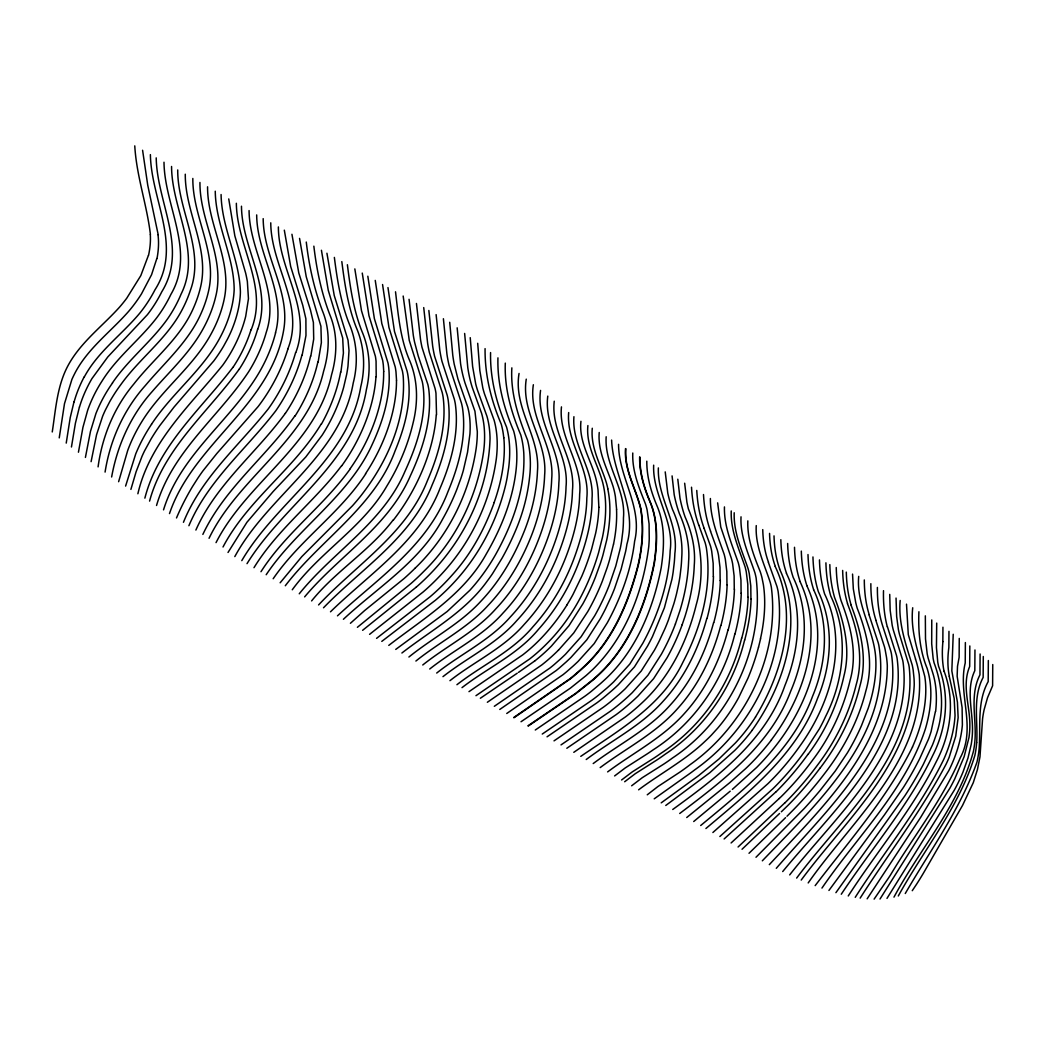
<?xml version="1.0" encoding="UTF-8"?>
<svg xmlns="http://www.w3.org/2000/svg" width="1045" height="1045" viewBox="0 0 1045 1045"><rect width="100%" height="100%" fill="white"/><g stroke="black" fill="none" stroke-linecap="round" stroke-linejoin="round"><path stroke-width="1.5" d="M611.612 440.076C612.932 475.632 637.554 507.165 626.922 544.184A121.129 69.937 -60 0 1 625.615 551.486L621.122 569.185L614.63 588.348A132.911 76.742 -60 0 1 610.998 597.152L605.342 609.17A159.153 91.895 -60 0 1 600.248 618.797L586.833 639.788L571.014 657.383A187.721 108.38 -60 0 1 565.985 662.125L559.82 667.546A143.779 83.012 -60 0 1 556.044 670.668L499.771 709.45M632.774 453.021C632.029 470.825 638.939 487.506 645.379 503.69A110.535 63.81 -60 0 1 647.129 509.999L649.089 523.898L649.245 538.854A168.31 97.172 -60 0 1 648.749 546.653C643.054 591.588 625.511 637.385 592.75 669.505A229.626 132.571 -60 0 1 585.905 675.71L570.452 688.106L521.024 721.742M852.55 574.097L853.321 588.897L855.724 602.521A208.856 120.58 -60 0 0 857.24 608.294C867.468 634.485 874.064 663.026 865.874 690.849C858.389 721.011 843.459 749.056 824.57 773.613A248.619 143.544 -60 0 1 792.75 810.45L787.003 816.236M896.048 598.067L896.649 616.537L898.386 629.521A123.127 71.086 -60 0 0 899.575 634.628L908.706 664.398A112.507 64.96 -60 0 1 909.202 667.167C918.372 752.792 842.662 816.171 796.656 878.074M858.703 576.383C856.012 605.591 874.547 630.697 875.788 659.238A112.364 64.868 -60 0 1 868.199 708.288L861.602 725.321A136.137 78.597 -60 0 1 847.299 753.001L835.203 771.106L820.142 790.386A319.783 184.625 -60 0 1 804.428 808.307L755.992 857.266M606.178 436.758C604.219 465.338 626.046 489.086 623.46 517.863A143.217 82.686 -60 0 1 622.807 531.5L621.631 540.957A122.696 70.838 -60 0 1 620.312 548.246L615.792 565.972L609.248 585.174A137.13 79.172 -60 0 1 602.847 600.026L599.908 606.035A149.722 86.435 -60 0 1 594.749 615.688L581.085 636.81L565.528 654.209A175.769 101.483 -60 0 1 560.538 658.938L554.372 664.398A138.044 79.707 -60 0 1 549.931 668.042L494.324 706.302M889.726 594.396L890.17 610.28L892.169 625.145A132.519 76.507 -60 0 0 893.357 630.161L902.593 659.865A121.756 70.289 -60 0 1 903.128 662.608C913.735 749.16 837.411 813.663 789.68 874.9M912.716 607.759C910.064 631.729 918.934 653.909 924.786 676.481A100.372 57.945 -60 0 1 925.387 681.17A106.499 61.485 -60 0 1 912.455 747.005M918.908 611.756C918.15 630.853 919.718 650.29 927.046 668.121C933.263 687.767 931.239 709.085 925.478 728.587C905.675 789.837 857.449 836.078 821.958 888.08M925.334 615.845L925.504 638.9L927.163 653.687A105.754 61.054 -60 0 0 928.182 658.219L933.067 673.947A114.636 66.188 -60 0 1 935.641 711.41M931.761 619.946L931.696 643.824L933.133 658.389A105.454 60.884 -60 0 0 934.086 662.87C943.034 686.578 944.471 712.99 935.406 736.986A86.121 49.716 -60 0 1 932.401 745.111L923.205 764.574A222.467 128.444 -60 0 1 904.813 795.872L835.909 892.665M936.712 623.094L936.451 647.613L937.744 661.994A106.067 61.237 -60 0 0 938.632 666.449C950.114 695.487 946.705 728.143 932.61 755.744C908.575 805.826 871.817 848.187 841.277 894.22M942.838 641.591L942.943 627.209M948.964 631.35L948.86 647.404A96.571 55.751 -60 0 0 949.33 676.363M953.223 634.276L951.838 670.903L957.442 702.201L958.134 717.667L955.718 736.176L949.2 757.181A75.893 43.812 -60 0 1 946.169 764.026C921.363 811.077 888.746 853.373 860.166 898.099M959.258 638.417L959.127 657.331L957.507 666.253L957.142 676.233L962.105 707.583L962.38 724.89A82.411 47.574 -60 0 1 961.583 731.644L961.152 734.243A88.498 51.087 -60 0 1 948.847 770.531L920.789 817.177L867.141 898.831M965.371 642.557L965.227 662.974C957.612 694.246 976.644 727.398 960.198 757.938C942.629 799.987 913.735 835.935 890.536 874.9A190.308 109.869 -60 0 1 888.041 878.688L874.116 899.131M969.825 645.954L969.682 666.488C961.609 685.598 970.06 705.767 969.851 725.413A78.806 45.497 -60 0 1 968.976 737.522L964.156 756.632L954.777 778.838A146.757 84.736 -60 0 1 949.827 788.283L880.008 899.027M974.959 649.977L974.815 670.642C965.541 690.17 973.143 711.54 972.464 731.97A82.385 47.561 -60 0 1 971.236 744.275L967.983 758.03L962.994 772.059A104.461 60.31 -60 0 1 954.189 790.36L886.983 898.4M980.106 654L979.962 674.809C969.695 694.807 976.2 717.275 975.076 738.528A81.706 47.169 -60 0 1 973.509 751.015C959.127 805.238 920.122 848.435 893.971 897.132M983.293 656.495L983.149 677.395C972.372 697.707 978.081 720.828 976.696 742.603M988.335 660.518L988.191 681.562C976.644 702.462 980.942 726.602 979.074 749.278A77.016 44.465 -60 0 1 976.957 762.092C960.355 809.248 930.181 850.447 905.27 893.514M992.75 664.542L992.606 685.768L987.538 697.694L984.129 709.699A79.655 45.98 -60 0 0 982.574 718.842L979.975 756.841L977.428 769.603L973.274 782.679L962.536 805.421L926.144 868.434A188.413 108.784 -60 0 1 916.517 884.318L912.259 890.693M598.85 507.243L598.04 490.053A137.417 79.342 -60 0 0 595.833 478.336C590.83 459.304 578.669 441.774 580.942 421.305M599.229 432.499C597.544 451.806 607.498 468.878 613.154 486.643A125.361 72.379 -60 0 1 615.414 496.845L616.602 509.346M592.28 428.254C590.425 447.639 600.757 464.685 606.309 482.542A130.455 75.318 -60 0 1 607.863 488.825M587.891 425.563C585.788 445.941 597.57 463.51 602.678 482.45A133.198 76.899 -60 0 1 605.656 506.943L605.604 511.397A127.294 73.49 -60 0 1 602.442 537.365L598.602 552.583A163.608 94.455 -60 0 1 594.226 566.168C584.037 594.788 568.558 621.879 547.018 643.485A133.812 77.252 -60 0 1 529.554 659.042L475.958 695.696M713.304 576.526L713.173 563.333L711.684 551.107A103.677 59.865 -60 0 0 710.482 545.973L704.134 528.391M720.149 580.641L720.005 567.448L718.516 555.222A104.369 60.257 -60 0 0 717.314 550.088L710.509 531.252M726.967 584.756L726.824 571.563L725.334 559.336A105.153 60.701 -60 0 0 724.133 554.216C717.784 536.15 710.195 518.059 710.391 498.517M734.269 589.145L734.126 575.965L732.623 563.738A105.885 61.132 -60 0 0 731.422 558.605L720.75 526.954L717.641 502.854M741.101 593.26L740.957 580.079L739.455 567.853A106.708 61.603 -60 0 0 738.253 562.719C732.022 544.589 723.885 526.562 724.446 506.916M747.933 597.374L747.789 584.194L746.274 571.968A107.648 62.151 -60 0 0 745.072 566.834C738.906 548.664 730.494 530.664 731.239 510.966M750.937 599.177L750.793 585.997L749.278 573.783A108.236 62.491 -60 0 0 748.076 568.65C741.924 550.467 733.407 532.467 734.217 512.755M573.927 416.707C571.55 445.64 594.396 469.505 592.032 498.7C592.202 519.012 587.185 538.985 580.432 558.017C571.119 584.286 556.933 608.869 538.253 629.612C517.51 654.653 487.218 668.042 462.008 687.636M568.676 412.566C566.024 442.688 590.033 467.611 586.82 498.06C586.545 517.615 581.725 536.83 575.22 555.169C565.894 581.451 551.669 606.035 532.95 626.752C512.194 651.662 482.058 665.129 456.926 684.71M376.2 376.683L376.069 361.322A88.107 50.865 -60 0 0 375.377 356.28L361.492 310.718L354.83 268.905M561.465 406.884C558.239 437.672 582.862 463.131 579.648 494.141C579.283 514.192 574.319 533.89 567.526 552.648C557.899 579.1 543.282 603.788 524.146 624.479C503.546 648.305 474.325 661.498 449.951 680.674M554.255 401.202C550.493 432.669 575.677 458.65 572.477 490.236C572.033 510.287 567.148 530.011 560.29 548.769C550.61 575.181 536.046 599.882 516.87 620.521C496.257 644.19 467.246 657.488 442.975 676.651M436.536 414.878L435.974 393.22A90.04 51.976 -60 0 0 435.034 388.374L421.997 347.28A214.97 124.12 -60 0 1 420.508 339.416L416.446 303.468M547.776 396.094C543.557 428.163 569.198 454.64 566.037 486.722C565.515 506.773 560.695 526.536 553.785 545.294C544.066 571.667 529.554 596.368 510.339 616.968C489.726 640.494 460.884 653.883 436.705 673.045M519.052 373.457C513.186 408.099 540.356 436.836 537.47 471.125C536.673 491.281 532.049 511.214 524.747 529.985C514.453 556.097 500.176 580.915 480.778 601.345C460.113 623.917 432.473 637.959 408.909 657.018M540.565 390.412C535.889 423.134 561.988 450.16 558.866 482.803C558.265 502.867 553.523 522.657 546.548 541.414C536.764 567.748 522.33 592.463 503.063 612.997C482.45 636.379 453.804 649.872 429.73 669.009M526.262 379.139C520.763 413.141 547.619 441.303 544.641 475.031C543.883 495.121 539.272 514.989 532.166 533.76C522.082 559.989 507.609 584.743 488.263 605.238C467.624 628.097 439.631 641.943 415.897 661.041M533.355 384.73C528.234 418.091 554.751 445.692 551.695 478.884C551.015 498.961 546.339 518.777 539.311 537.535C529.449 563.856 514.963 588.583 495.63 609.078C475.005 632.212 446.659 645.875 422.755 664.986M935.406 711.501L931.147 731.356A79.159 45.706 -60 0 1 928.417 739.351L919.77 758.5A198.354 114.519 -60 0 1 903.324 787.564L884.566 814.695L828.933 890.444M52.25 431.951C55.372 411.874 56.717 391.039 64.855 372.164C76.376 345.425 100.764 328.078 119.666 307.008A98.452 56.848 -60 0 0 126.693 298.295L140.801 275.632L148.416 255.372M59.238 437.881L64.49 403.67L71.883 379.492A52.89 30.54 -60 0 1 74.064 374.855C86.63 349.265 110.339 332.258 128.731 311.266A89.243 51.518 -60 0 0 141.454 293.932L151.551 274.73L156.815 258.572M66.227 443.093L70.237 417.569L73.999 401.868M71.452 446.999L75.41 423.225L79.42 407.001M98.086 466.88C102.162 436.588 114.153 407.393 133.891 383.946C153.746 358.539 180.628 337.992 193.599 307.7A75.985 43.877 -60 0 0 200.327 288.002C210.228 249.154 184.978 212.945 185.278 174.202M78.44 452.211L82.947 427.314L87.649 410.332A80.635 46.555 -60 0 1 102.227 380.772C117.223 356.698 140.343 339.416 157.338 316.962A78.231 45.17 -60 0 0 162.85 308.941A79.969 46.176 -60 0 0 170.91 294.377C195.964 251.492 164.431 206.505 164 162.223M85.416 457.423L90.471 431.402L95.892 413.65A84.527 48.801 -60 0 1 112.52 382.979M91.098 461.655L96.571 434.707L102.593 416.341A72.262 41.722 -60 0 1 105.454 409.888L109.843 401.463A97.25 56.143 -60 0 1 120.776 384.691C139.39 358.631 166.416 339.259 181.621 310.692A76.35 44.073 -60 0 0 190.281 290.641C205.486 249.99 177.48 210.75 177.715 169.943M105.075 472.092C110.078 440.128 123.754 409.679 145.373 385.514C164.875 362.288 188.701 341.637 201.11 313.317A77.016 44.465 -60 0 0 208.53 291.202C217.556 252.603 192.502 216.942 192.829 178.46M340.905 372.072L343.413 353.066L342.695 338.044L328.261 290.314L321.429 250.277M111.632 476.99C117.301 445.575 130.73 415.44 152.152 391.601C169.799 371.184 190.164 352.609 203.187 328.639A77.108 44.517 -60 0 0 206.91 321.377A79.538 45.915 -60 0 0 215.623 296.898C225.668 257.697 199.582 221.527 199.948 182.47M613.519 544.118L609.718 559.297A174.724 100.882 -60 0 1 607.263 567.344L602.364 581.085A138.88 80.178 -60 0 1 587.708 611.704L573.731 632.983L558.5 650.134M310.835 356.058L313.709 339.024L313.395 322.539L310.483 310.078L298.779 272.928L291.934 234.276M760.577 638.782L758.539 647.142M275.475 332.846C286.591 291.986 256.887 255.463 256.678 214.917M318.137 362.001L321.364 342.616L320.919 326.249L306.237 276.729L299.549 238.391M118.621 481.706L127.712 450.46A92.273 53.282 -60 0 1 141.689 421.88C161.426 389.537 193.599 366.743 211.534 333.146A76.546 44.19 -60 0 0 216.001 324.133A79.838 46.098 -60 0 0 224.544 297.394C231.742 259.317 207.354 224.727 207.563 186.807M125.596 486.082L135.732 453.883A98.269 56.743 -60 0 1 151.538 424.296M302.136 355.182L305.976 335.471L305.885 318.829L302.75 305.271L290.667 266.462L284.318 230.161M130.899 489.4L136.098 471.791L142.002 456.365A84.501 48.788 -60 0 1 144.615 450.774L150.989 439.096A124.564 71.922 -60 0 1 159.715 425.707L174.071 407.041L213.794 360.93A98.57 56.913 -60 0 0 223.539 346.287L227.327 339.39A75.24 43.433 -60 0 0 232.173 328.901L233.192 326.275A79.76 46.045 -60 0 0 240.063 297.851A75.828 43.772 -60 0 0 240.402 291.882C239.488 258.494 221.644 228.228 221.083 194.54M720.75 625.485C712.742 656.038 698.648 685.442 677.291 708.941C655.633 733.446 626.007 748.285 600.183 767.592M728.012 629.9C720.044 660.44 705.897 689.778 684.606 713.278C662.935 737.718 633.44 752.674 607.628 771.902M734.818 634.028C723.427 681.209 694.193 723.506 653.243 749.787A212.161 122.487 -60 0 1 646.764 754.163L625.263 767.905L614.617 775.939M741.623 638.155C730.324 684.828 701.626 726.758 661.302 753.053A195.258 112.729 -60 0 1 653.739 758.239L632.238 771.915L621.592 779.975M744.615 639.971C733.381 686.134 705.244 727.79 665.443 754.033A192.319 111.031 -60 0 1 656.809 760.029L635.308 773.679L624.662 781.751M706.799 618.483C698.674 648.618 684.606 677.617 663.51 700.829C641.826 725.413 612.07 740.147 586.219 759.519M713.604 622.611C705.545 652.733 691.49 681.706 670.407 704.879C648.736 729.436 619.045 744.21 593.207 763.555M295.813 352.557C312.259 309.242 278.401 269.91 278.375 226.935M257.762 329.188C272.784 286.957 241.748 248.214 241.473 206.218M287.728 349.187C305.271 305.728 270.929 265.966 270.76 222.82M137.875 493.776C149.814 441.708 190.504 404.99 222.755 365.162A87.048 50.251 -60 0 0 245.732 316.204L248.462 298.7L247.365 281.575A198.472 114.584 -60 0 0 245.627 273.032L234.838 235.843L228.75 198.929M251.192 329.711C268.787 286.565 236.758 246.32 236.353 203.279M144.863 498.151C158.409 445.353 201.162 409.078 232.891 367.383M149.566 501.104C163.987 447.848 208.282 412.226 239.266 369.107M682.202 624.636L684.958 616.498A155.326 89.674 -60 0 0 694.272 565.123C695.656 548.507 691.764 532.127 685.115 517.001A219.424 126.693 -60 0 1 679.981 498.073L677.8 479.224M156.541 505.48C172.138 451.492 218.81 416.864 248.697 371.68A91.62 52.89 -60 0 0 266.266 332.297C280.308 290.353 249.337 252.237 249.076 210.567M494.22 502.488C484.58 529.162 470.877 554.634 451.623 575.651A155.156 89.583 -60 0 1 430.109 596.76L376.566 638.364M675.41 623.969L680.008 610.398A154.869 89.413 -60 0 0 688.603 561.674C689.857 545.072 686.108 528.692 679.394 513.591A215.27 124.29 -60 0 1 674.195 494.716L672.079 475.893M163.529 509.855C180.302 455.215 229.534 421.618 258.128 374.254A94.363 54.484 -60 0 0 275.593 332.819M169.499 513.591C193.077 443.603 270.564 405.669 283.587 330.586C290.732 291.686 263.366 257.344 263.183 218.64M183.45 522.304C201.489 477.474 238.952 445.745 268.33 408.817A110.065 63.549 -60 0 0 295.604 352.583M188.897 525.713C207.942 480.517 246.62 448.88 275.789 410.789A108.811 62.818 -60 0 0 301.9 355.222M912.507 747.018C887.309 797.805 849.324 840.82 815.165 885.624M195.885 530.063C216.08 484.357 256.469 452.942 285.337 413.337M228.019 552.478L246.92 522.291L272.941 491.777A305.284 176.265 -60 0 1 279.133 485.18L305.832 456.926L322.134 435.203A105.571 60.95 -60 0 0 343.7 387.12L346.653 374.437A132.467 76.481 -60 0 0 347.985 366.181L349.017 350.532L348.024 340.147L334.243 295.526L326.928 253.23M202.861 534.413C224.492 488.315 266.161 456.887 294.886 415.871M209.052 538.279C238.626 476.834 307.752 440.376 323.571 371.393C329.436 351.734 330.39 330.285 322.526 311.07C314.101 288.864 309.006 265.613 306.276 242.048M216.028 542.629C247.051 481.614 316.661 444.804 331.539 374.841C337.195 355.235 337.783 333.93 329.893 314.872C321.403 292.809 316.596 269.61 313.853 246.163M234.811 556.606C268.238 494.925 340.396 456.338 353.21 383.071C358.304 363.333 357.168 342.342 349.134 323.571C340.801 302.41 337.195 279.877 334.361 257.41M84.279 376.997C97.851 351.616 121.912 334.674 139.991 312.899A78.597 45.379 -60 0 0 146.104 304.657A81.079 46.803 -60 0 0 154.974 289.805C182.744 246.489 151.12 199.908 150.389 154.621M223.016 546.992C247.783 499.706 293.998 469.14 321.298 423.839M241.787 560.642C277.082 500.111 348.455 460.349 360.76 386.781C365.632 367.069 364.326 346.169 356.28 327.503C347.985 306.433 344.667 283.94 341.82 261.603M247.012 563.66C283.744 504.003 354.412 463.379 366.403 389.55C371.014 370.23 369.825 349.748 361.988 331.461C353.537 310.143 350.206 287.349 347.384 264.725M755.483 717.04C782.235 672.98 798.707 615.414 775.168 566.455M253.987 567.683C277.643 529.083 314.623 501.574 341.637 465.665M855.241 897.341C884.462 851.427 919.443 808.908 943.517 759.859A89.491 51.675 -60 0 0 954.725 719.469A84.71 48.906 -60 0 0 955.039 715.368L954.176 698.4L949.265 676.415M260.976 571.706C285.612 533.015 323.885 505.845 350.388 468.643M365.685 473.881C340.03 513.252 299.654 540.043 273.176 578.747M848.253 895.957C877.225 851.009 912.363 809.784 936.268 761.7C950.859 733.93 955.313 700.999 944.131 671.321M898.295 895.983C924.015 849.337 959.519 806.792 974.907 755.208A79.041 45.64 -60 0 0 976.67 742.616M151.512 424.27C172.164 392.763 203.749 369.564 221.031 335.693A74.861 43.224 -60 0 0 225.197 326.837L226.295 324.198A79.42 45.862 -60 0 0 233.727 295.408A74.822 43.198 -60 0 0 234.171 289.361C233.884 255.672 215.662 225.132 215.257 191.209M266.188 574.724C297.381 528.012 348.638 496.584 372.229 444.399C383.215 420.678 391.235 394.487 388.766 368.075A93.527 54 -60 0 0 388.009 363.072L374.371 318.607L367.827 276.22M112.442 382.901C128.248 359.611 150.924 342.12 167.265 319.287A74.691 43.119 -60 0 0 172.36 311.423A77.813 44.922 -60 0 0 181.072 294.154C202.025 251.963 171.667 209.418 171.563 166.482M292.273 589.772C319.861 551.786 363.007 527.477 386.741 486.238C398.811 466.606 407.929 445.065 413.167 422.611C418.353 401.646 417.895 379.061 409.052 359.153C400.183 337.783 398.236 314.545 395.519 291.803M808.007 754.438C825.498 731.239 837.776 704.16 843.981 675.801C850.8 649.219 844.216 622.337 834.576 597.466A175.508 101.326 -60 0 1 829.834 564.6M280.151 582.783L301.809 556.619L352.544 505.702A159.911 92.326 -60 0 0 360.251 496.597C386.924 462.713 406.427 419.776 403.174 375.86A95.526 55.15 -60 0 0 402.377 370.897L388.962 327.516L382.561 284.527M285.298 585.749C320.332 539.795 374.254 507.334 395.023 451.048C405.016 426.817 412.344 400.091 407.668 373.783A106.838 61.681 -60 0 0 407.014 370.91L394.487 331.5L387.969 287.584M752.282 730.076C784.286 684.775 804.663 622.206 779.609 569.159M299.249 593.795C332.911 551.891 382.992 522.813 404.846 471.648C417.282 444.582 427.287 414.538 422.807 384.403A96.44 55.672 -60 0 0 422.232 381.503L409.248 340.383L403.174 296.035M771.367 739.873C804.493 695.931 824.805 634.106 800.026 581.569M820.077 768.153C838.586 743.883 852.681 715.995 859.839 686.265C867.768 658.82 860.949 630.853 850.996 605.055M808.19 882.934C852.002 820.038 925.347 758.983 919.247 674.678A146 84.292 -60 0 0 915.485 659.108M304.631 596.891C338.946 555.849 388.544 526.628 410.411 475.71C422.82 448.893 432.369 419.215 428.777 389.328A91.882 53.047 -60 0 0 427.849 384.469L418.248 356.045L414.604 342.251A218.836 126.34 -60 0 1 413.324 335.484L409.052 299.301M801.215 880.06C845 820.638 910.6 763.869 914.231 684.802A124.146 71.674 -60 0 0 914.022 678.257L913.173 670.132A114.48 66.096 -60 0 0 912.246 665.129C905.728 644.099 898.164 622.99 900.176 600.47M311.606 600.914C335.693 571.014 369.643 550.833 392.998 520.188M782.705 871.556C832.029 811.194 908.667 745.111 897.054 658.063A130.664 75.436 -60 0 0 896.466 655.346L887.427 626.739M318.581 604.937C355.966 564.953 406.361 534.021 427.3 480.948C438.56 454.732 446.842 425.903 443.119 397.139A91.438 52.786 -60 0 0 442.153 392.319L429.338 352.322A212.618 122.748 -60 0 1 427.64 343.374L423.721 307.583M776.291 868.317C827.157 809.052 903.964 741.245 891.45 653.896A138.201 79.786 -60 0 0 890.836 651.192L882.607 625.72A163.895 94.625 -60 0 1 877.395 587.434M323.506 607.785C361.335 568.598 411.416 537.783 432.173 484.893C443.694 458.35 452.041 429.064 448.161 399.921A92.3 53.282 -60 0 0 447.169 395.115L434.589 356.214A212.004 122.409 -60 0 1 432.669 346.169L428.855 310.496M769.316 864.646C820.586 809.091 887.1 747.488 887.309 665.626A127.346 73.516 -60 0 0 886.513 657.305L885.115 649.494A141.153 81.497 -60 0 0 884.475 646.816L875.854 620.351M330.481 611.808C369.669 573.522 419.463 541.754 440.01 488.407C451.309 461.955 459.356 432.787 455.306 403.84A93.567 54.026 -60 0 0 454.288 399.059L441.944 361.256A210.502 121.534 -60 0 1 439.788 350.127L436.118 314.61M762.327 860.819C816.824 803.984 893.958 733.237 878.793 645.092A146.927 84.828 -60 0 0 878.113 642.427L869.113 614.982M337.47 615.832C377.95 578.421 427.549 545.764 447.861 491.921C458.886 465.561 466.762 436.497 462.465 407.772A96.179 55.529 -60 0 0 461.407 403.004L449.036 365.214A207.864 120.018 -60 0 1 446.92 354.085L443.393 318.725M414.996 568.297C448.122 536.477 469.741 493.122 476.259 447.743A115.42 66.645 -60 0 0 477.317 431.69L474.939 411.221L465.103 383.241A206.688 119.339 -60 0 1 460.571 363.621L457.161 327.816M785.566 817.66L749.017 853.282M784.939 802.756L738.083 846.986M343.4 619.28C377.65 587.329 420.038 561.661 442.662 519.065A139.364 80.465 -60 0 0 456.848 489.4L460.845 478.505A122.422 70.681 -60 0 0 463.34 470.42L467.546 452.211L469.923 433.975A104.278 60.205 -60 0 0 469.61 417.059L469.244 414.356A98.687 56.979 -60 0 0 467.729 407.054L457.984 379.126L454.222 364.183A201.228 116.178 -60 0 1 452.759 355.156L449.716 322.291M775.612 792.136L724.12 838.965M779.243 798.471L731.095 842.962M781.333 811.795L787.512 805.813A218.562 126.184 -60 0 0 820.051 768.114M779.57 813.48L742.041 849.258M350.415 623.29L364.614 610.567L403.945 578.643A189.876 109.62 -60 0 0 414.996 568.297M357.39 627.313L410.92 583.567A178.251 102.919 -60 0 0 424.113 571.079C456.417 539.272 477.186 496.284 483.626 451.544A111.306 64.267 -60 0 0 484.553 439.997A113.539 65.548 -60 0 0 483.639 422.885A110.731 63.928 -60 0 0 481.588 413.311L472.196 387.212A191.065 110.313 -60 0 1 467.768 367.526L464.633 333.446M362.615 630.318L416.145 587.225M719.861 836.522L772.699 788.936A182.444 105.336 -60 0 0 804.846 751.277L819.345 728.887A102.305 59.069 -60 0 0 825.55 716.57C844.491 679.276 848.814 634.433 830.749 595.963A176.644 101.979 -60 0 1 825.916 562.824M369.59 634.341L423.12 591.992A162.524 93.841 -60 0 0 443.002 572.555C471.765 541.101 490.693 500.503 496.388 458.259A114.467 66.096 -60 0 0 497.185 446.777A118.111 68.186 -60 0 0 495.461 425.811A116.818 67.442 -60 0 0 494.102 420.168L484.58 394.148A150.807 87.062 -60 0 1 482.79 387.852L479.838 370.583L477.696 343.296M712.886 832.512L767.918 783.685A169.695 97.982 -60 0 0 799.791 746.195C830.775 703.154 848.749 644.242 824.583 593.86A177.088 102.24 -60 0 1 819.463 559.911M705.911 828.515C749.592 791.679 797.178 753.928 817.517 698.426C831.807 664.672 834.302 625.419 818.405 591.77A175.704 101.443 -60 0 1 812.958 556.946M700.686 825.524C744.484 789.119 792.254 751.799 812.514 696.401C826.634 662.661 829.625 623.356 813.598 589.693M693.71 821.527L730.181 791.183M686.735 817.517L729.697 782.731L745.49 768.754A161.714 93.371 -60 0 0 771.445 739.964M679.72 813.493C723.61 780.223 770.544 744.928 790.634 691.372C805.982 655.555 810.502 613.376 793.207 577.415A159.415 92.038 -60 0 1 787.656 543.478M672.745 809.483C717.954 776.657 765.789 740.5 784.913 685.52C799.373 650.016 803.514 608.621 786.402 573.287M661.211 802.847L693.357 779.452A221.658 127.973 -60 0 0 698.765 775.521L718.934 759.01L735.406 742.956A115.159 66.488 -60 0 0 755.522 717.079M665.769 805.473L709.816 772.699L734.609 750.571A128.849 74.391 -60 0 0 752.322 730.115M381.791 641.382L435.321 600.326A150.493 86.892 -60 0 0 458.089 577.95C481.34 551.381 497.603 518.777 505.754 484.462A147.097 84.932 -60 0 0 507.256 477.042L508.719 467.442A123.075 71.06 -60 0 0 508.601 436.653A119.587 69.048 -60 0 0 506.564 427.065C496.558 403.409 490 378.525 490.575 352.57M654.235 798.824L686.382 775.952A201.959 116.609 -60 0 0 695.029 769.643C750.702 730.141 787.277 660.074 778.094 591.313A115.655 66.775 -60 0 0 776.984 586.558L768.362 562.328M647.26 794.801L657.893 786.558L679.407 772.438A190.634 110.065 -60 0 0 690.209 764.587C745.438 725.295 780.066 655.058 771.328 587.159A113.618 65.6 -60 0 0 770.23 582.405C764.248 563.843 755.065 545.699 756.253 525.596M631.637 785.788L642.283 777.689L663.784 764.078A178.186 102.867 -60 0 0 672.431 758.043C730.416 719.6 764.431 646.92 756.11 577.898A109.594 63.275 -60 0 0 754.908 572.764C748.821 554.529 740.017 536.581 741.023 516.818M388.766 645.392C424.048 618.222 464.15 594.187 486.343 553.876C501.482 527.829 513.03 499.131 516.178 468.97A119.757 69.14 -60 0 0 516.844 457.566A123.65 71.387 -60 0 0 513.67 431.01C503.847 407.785 497.185 383.371 497.942 357.847M732.349 789.393L756.645 767.461A169.59 97.916 -60 0 0 769.381 753.615C807.759 708.928 833.335 642.492 806.818 585.696M638.613 789.811C660.571 773.378 685.128 760.368 705.114 741.245A97.015 56.012 -60 0 0 711.436 735.066L717.615 728.26A106.877 61.707 -60 0 0 738.697 697.524L747.972 678.153A154.516 89.217 -60 0 0 758.513 647.142M395.741 649.415L447.116 611.56L469.728 590.412A119.509 68.996 -60 0 0 495.63 554.555C512.834 523.623 525.557 488.668 523.767 452.798A126.732 73.163 -60 0 0 520.789 434.968C511.162 412.135 504.304 388.231 505.297 363.111M401.907 653.007C431.167 630.226 465.129 611.991 487.153 581.164A104.683 60.44 -60 0 0 492.482 573.731L502.044 558.187A160.799 92.835 -60 0 0 515.25 531.304C523.297 512.755 528.352 492.887 530.024 472.732A118.176 68.225 -60 0 0 530.364 462.739L530.259 459.121A125.531 72.471 -60 0 0 527.542 440.089C518.398 416.981 510.339 393.22 511.854 367.853M580.772 756.358C618.967 730.233 662.269 705.793 683.012 662.047C701.104 627.313 712.324 587.172 706.368 547.88A104.278 60.205 -60 0 0 705.153 542.76L698.818 525.178M534.635 661.041L518.503 672.379M573.796 752.322L625.38 716.961A168.807 97.459 -60 0 0 643.08 701.861C670.394 676.167 687.349 641.003 696.192 604.924C705.362 572.804 701.051 539.338 688.394 508.928A245.353 141.65 -60 0 1 686.892 502.122L684.658 483.221M566.821 748.272L616.263 714.558A170.466 98.413 -60 0 0 638.038 696.022L653.595 678.675L667.141 657.618A134.949 77.918 -60 0 0 682.215 624.636M561.008 744.902L610.437 711.188A172.007 99.314 -60 0 0 632.238 692.678L647.952 675.214L661.367 654.235A144.04 83.156 -60 0 0 666.396 644.647A134.609 77.722 -60 0 0 675.423 623.969M468.983 691.659L522.578 654.993A126.615 73.098 -60 0 0 566.939 605.042M554.02 740.866L603.461 707.165A162.811 93.998 -60 0 0 610.084 702.083L618.927 694.585A185.827 107.282 -60 0 0 625.302 688.694L641.186 671.073L654.444 650.173A152.139 87.845 -60 0 0 659.434 640.598L664.96 628.646A130.063 75.083 -60 0 0 668.46 619.92L673.881 603.631A163.36 94.311 -60 0 0 676.637 593.377L678.296 585.892A140.827 81.301 -60 0 0 680.008 576.187L681.118 566.769A166.926 96.375 -60 0 0 681.719 557.586C682.999 540.996 679.289 524.577 672.523 509.49A213.885 123.48 -60 0 1 667.781 493.188L665.221 471.896M547.044 736.816L596.486 703.128A158.435 91.477 -60 0 0 603.096 698.073L611.939 690.588A195.533 112.899 -60 0 0 618.353 684.697L634.419 666.919L647.521 646.097A161.074 93.005 -60 0 0 652.485 636.536L664.411 607.733L671.922 579.335A134.714 77.774 -60 0 0 673.15 572.085L674.26 562.68A168.219 97.12 -60 0 0 674.861 553.497C678.95 523.245 657.135 497.851 658.363 467.912M480.36 698.243L517.236 673.215M487.349 702.266L541.61 665.077A144.719 83.548 -60 0 0 558.487 650.108M542.264 734.047L591.705 700.372A155.731 89.909 -60 0 0 598.315 695.33L607.158 687.858A202.599 116.975 -60 0 0 613.598 681.954L629.782 664.084L642.779 643.315A168.14 97.08 -60 0 0 647.73 633.766C660.375 607.876 669.009 579.596 670.158 550.689C674.338 520.436 652.354 495.108 653.661 465.169M535.288 730.011L584.73 696.336A151.786 87.636 -60 0 0 591.339 691.32L600.183 683.861A214.264 123.702 -60 0 0 606.649 677.957C636.862 648.971 653.334 608.085 661.224 567.566C664.293 546.94 665.312 524.943 656.822 505.414C650.93 491.424 646.685 476.481 646.803 461.185M506.747 713.487L563.02 674.691A148.272 85.599 -60 0 0 566.795 671.595L572.96 666.201A206.074 118.973 -60 0 0 578.055 661.459L594.187 643.602L607.302 622.781A173.183 99.98 -60 0 0 612.305 613.193C623.447 590.621 631.65 566.312 634.615 541.245C642.988 506.903 618.562 477.604 618.562 444.334M527.999 725.792L575.286 693.658L592.881 679.694A226.948 131.03 -60 0 0 599.386 673.79C629.717 644.83 645.98 603.775 654.052 563.281C657.109 542.655 658.154 520.658 649.663 501.117C643.759 487.179 639.357 472.288 639.631 457.005M528.313 725.975L575.599 693.841L593.194 679.877A226.334 130.677 -60 0 0 599.699 673.973C630.017 645.013 646.293 603.958 654.366 563.477C657.423 542.838 658.454 520.841 649.977 501.313C644.073 487.362 639.684 472.471 639.945 457.187M513.722 717.523L569.995 678.727A156.371 90.288 -60 0 0 573.77 675.632L579.936 670.276A224.753 129.763 -60 0 0 585.096 665.534C613.219 638.965 628.737 601.672 638.103 564.757C642.244 546.365 643.798 527.111 640.559 508.458C635.765 488.433 623.956 469.923 625.511 448.592M514.035 717.706L570.309 678.91A155.104 89.543 -60 0 0 574.084 675.828L580.249 670.472A227.301 131.226 -60 0 0 585.409 665.717C613.546 639.161 629.038 601.855 638.417 564.94C642.557 546.548 644.099 527.294 640.872 508.641C636.078 488.616 624.283 470.119 625.824 448.788M915.551 659.042L908.288 634.589L906.498 604.141M847.469 603.723C857.514 629.482 864.071 657.54 856.129 684.906C849.023 713.918 835.582 741.297 817.53 765.058A207.798 119.966 -60 0 1 784.965 802.808M362.262 273.085L368.963 315.695L382.601 360.172A91.307 52.72 -60 0 1 383.332 365.188L383.75 371.537M375.246 280.4L381.817 323.584L395.219 366.965A92.953 53.661 -60 0 1 395.99 371.955L396.538 380.419M503.781 437.777L503.259 433.701A117.066 67.585 -60 0 0 501.234 424.113C491.032 400.157 484.762 374.868 485.076 348.625M156.214 157.873C156.894 202.639 188.309 248.71 161.805 291.751A80.543 46.502 -60 0 1 153.275 306.498A78.493 45.314 -60 0 1 147.423 314.649L107.792 356.946L91.947 378.603A78.088 45.079 -60 0 0 79.498 407.001M142.59 150.271L147.75 185.239L158.213 234.772M134.766 145.869C136.503 176.043 146.914 204.742 150.428 234.537M470.224 337.666L472.614 366.468L475.697 383.881A168.389 97.224 -60 0 0 477.5 390.177L486.944 416.25A115.459 66.658 -60 0 1 490.04 438.43C488.668 486.892 467.037 534.126 434.393 569.512A171.093 98.779 -60 0 1 416.158 587.251M747.828 520.867C747.097 538.684 753.68 555.391 760.198 571.589A121.037 69.884 -60 0 1 762.001 577.833L763.346 584.495A144.301 83.313 -60 0 1 760.46 638.808M74.104 401.855A76.259 44.034 -60 0 1 84.162 376.945M158.017 234.916A74.613 43.08 -60 0 1 156.998 258.52M150.31 234.616A68.395 39.488 -60 0 1 148.534 255.346M251.035 329.724A88.381 51.022 -60 0 1 232.957 367.435M257.632 329.201A89.596 51.727 -60 0 1 239.305 369.133M176.5 517.954A145.529 84.018 -60 0 1 192.528 486.513L197.727 478.362A124.812 72.053 -60 0 1 202.978 470.825L216.824 453.517L258.076 406.636A109.412 63.17 -60 0 0 287.845 349.174M317.85 362.066A105.793 61.08 -60 0 1 295.082 416.014M310.561 356.123A107.387 61.995 -60 0 1 285.376 413.363M340.618 372.164A109.516 63.222 -60 0 1 321.52 423.943M383.633 371.602A114.597 66.162 -60 0 1 350.271 468.526M375.952 376.801A114.062 65.861 -60 0 1 341.754 465.783M396.486 380.458A117.798 68.003 -60 0 1 365.515 473.738M436.248 415.022A127.973 73.882 -60 0 1 393.155 520.384M503.821 437.75A128.404 74.13 -60 0 1 494.141 502.475M566.873 604.99A117.915 68.082 -60 0 0 573.013 594.435L581.817 576.187A155.679 89.883 -60 0 0 591.77 548.455L595.65 533.237A125.583 72.51 -60 0 0 598.876 507.23M616.537 509.385A131.565 75.958 -60 0 1 613.546 544.105M534.635 661.067A137.431 79.355 -60 0 0 551.46 646.045L568.924 625.772L582.783 603.971A136.595 78.858 -60 0 0 595.467 577.01L600.431 563.242A169.525 97.877 -60 0 0 602.913 555.182L606.727 539.978A130.142 75.135 -60 0 0 607.772 488.903M698.778 525.217A197.609 114.088 -60 0 1 691.516 487.218M727.111 584.678A149.344 86.226 -60 0 1 720.945 625.446M720.332 580.537A151.055 87.218 -60 0 1 713.813 622.585M710.587 531.173A182.588 105.414 -60 0 1 703.494 494.533M713.461 576.435A150.598 86.944 -60 0 1 707.034 618.457M704.16 528.378A191.052 110.3 -60 0 1 696.767 490.432M748.102 597.283A149.683 86.421 -60 0 1 741.767 638.129M741.271 593.168A149.252 86.173 -60 0 1 734.988 634.001M734.426 589.066A149.265 86.186 -60 0 1 728.208 629.861M751.094 599.098A149.762 86.461 -60 0 1 744.732 639.945M775.272 566.351A149.435 86.278 -60 0 1 769.564 533.394M768.48 562.21A146.013 84.305 -60 0 1 762.745 529.606M786.493 573.196A155.418 89.726 -60 0 1 780.837 539.677M779.701 569.055A151.747 87.61 -60 0 1 774.018 535.876M813.637 589.667A173.3 100.059 -60 0 1 807.994 554.542M806.884 585.644A167.827 96.898 -60 0 1 801.319 551.094M800.091 581.503A163.49 94.39 -60 0 1 794.5 547.293M847.56 603.631A171.994 99.301 -60 0 1 842.649 570.452M779.27 798.511A194.514 112.298 -60 0 0 813.023 759.571C830.749 736.137 843.315 708.876 850.107 680.321C857.723 653.373 850.721 625.903 841.029 600.588A174.045 100.49 -60 0 1 836.248 567.526M807.942 754.372A191.13 110.352 -60 0 1 775.638 792.241M851.1 604.95A169.212 97.694 -60 0 1 846.306 572.111M875.945 620.273A160.773 92.822 -60 0 1 870.851 583.685M869.257 614.852A158.252 91.372 -60 0 1 864.306 579.936M887.309 626.83A163.072 94.154 -60 0 1 883.508 590.66M944.066 671.373A115.773 66.841 -60 0 1 942.917 641.552"/></g></svg>
